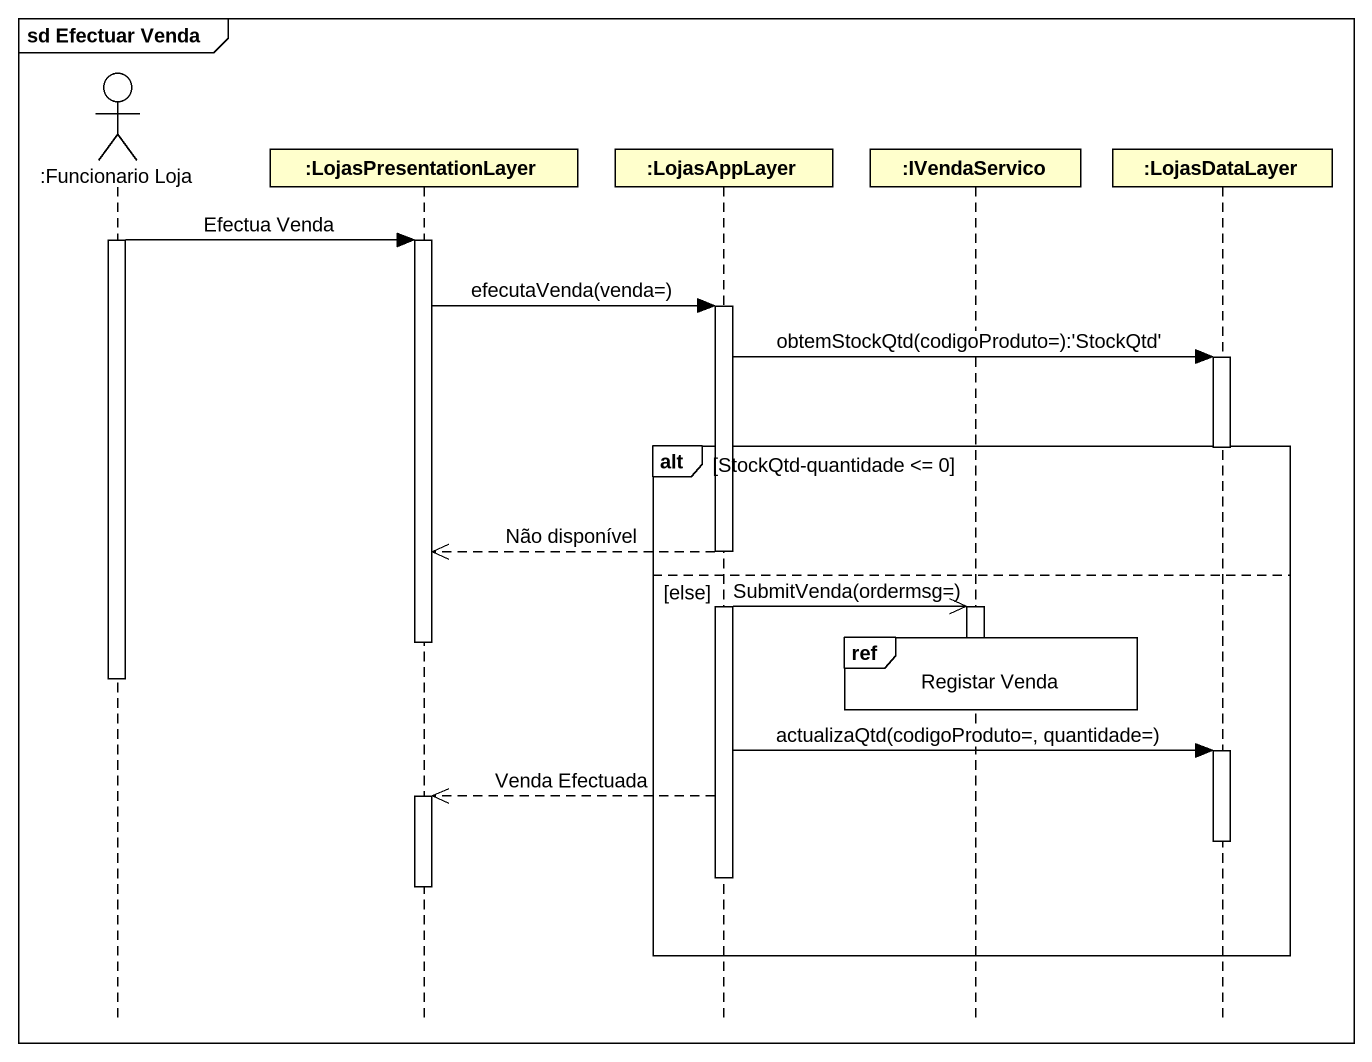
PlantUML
@startuml
mainframe sd Efectuar Venda
hide footbox
actor ":Funcionario Loja" as Funcionario_Loja
participant ":LojasPresentationLayer" as LojasPresentationLayer
participant ":LojasAppLayer" as LojasAppLayer
participant ":IVendaServico" as IVendaServico
participant ":LojasDataLayer" as LojasDataLayer

activate Funcionario_Loja
Funcionario_Loja -> LojasPresentationLayer : Efectua Venda
activate LojasPresentationLayer
LojasPresentationLayer -> LojasAppLayer : efecutaVenda(venda=)
activate LojasAppLayer
LojasAppLayer -> LojasDataLayer : obtemStockQtd(codigoProduto=):'StockQtd'
activate LojasDataLayer
alt StockQtd-quantidade <= 0
  deactivate LojasDataLayer
  LojasAppLayer -->> LojasPresentationLayer : Não disponível
else else
  LojasAppLayer ->> IVendaServico : SubmitVenda(ordermsg=)
  activate IVendaServico
  ref over IVendaServico : Registar Venda
  deactivate LojasPresentationLayer
  deactivate Funcionario_Loja
  deactivate IVendaServico
  LojasAppLayer -> LojasDataLayer : actualizaQtd(codigoProduto=, quantidade=)
  activate LojasDataLayer
  LojasAppLayer -->> LojasPresentationLayer : Venda Efectuada
  activate LojasPresentationLayer
  deactivate LojasDataLayer
  deactivate LojasAppLayer
  deactivate LojasPresentationLayer
end
@enduml
